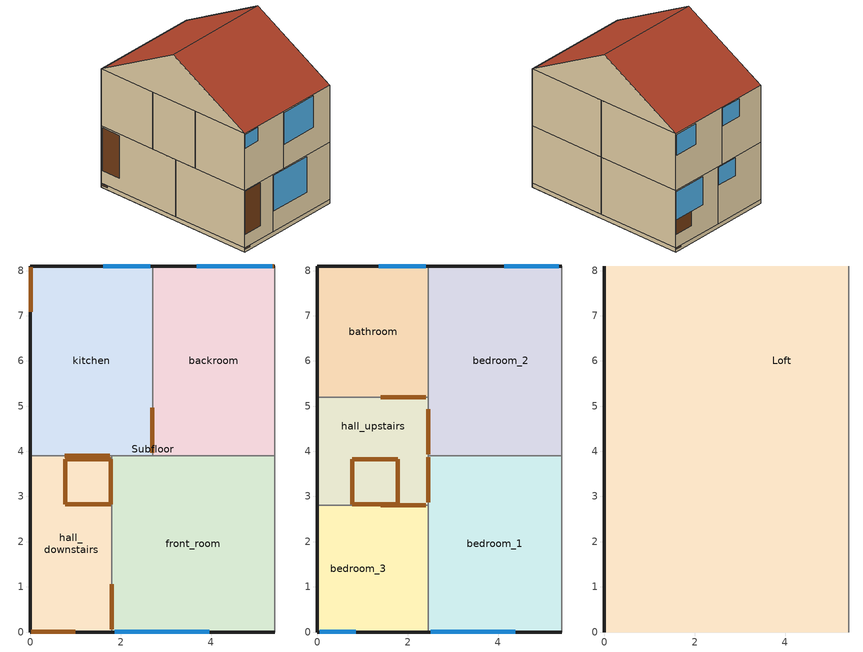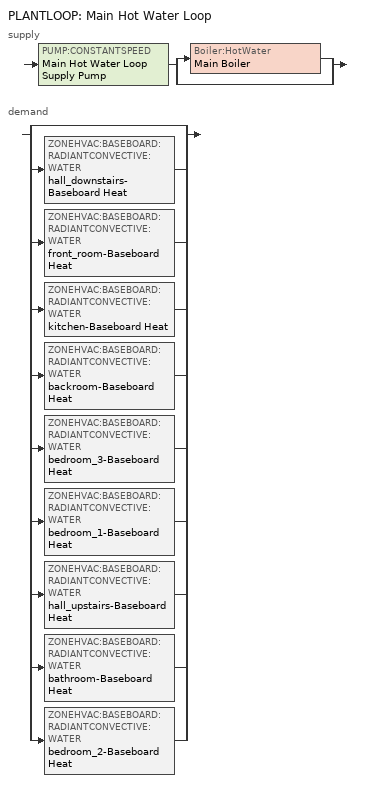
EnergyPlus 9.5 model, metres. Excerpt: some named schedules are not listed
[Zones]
hall_downstairs
 floor to Subfloor (GroundFloor-Construction): 1.8,3.9 1.8,0 0,0 0,3.9 z0.6
 wall outside (Wall-Construction): 0,3.9 0,0 1.8,0 z0.6:3.4
 wall to front_room (InternalWall-Construction): 1.8,0 1.8,3.9 z0.6:3.4
 wall to kitchen (InternalWall-Construction): 1.8,3.9 0,3.9 z0.6:3.4
 door inside (PartitionDoor-Construction): 1.8,0.07 1.8,1.06 z1.12:3.33; 1.76,3.9 0.76,3.9 z1.14:3.36
 door inside (HoleConstruction-Construction): 1.77,2.83 1.77,3.83 0.77,3.83 0.77,2.83 z3.4
 door (ExternalDoor-Construction): 0.04,0 0.99,0 z1.25:3.36
front_room
 floor to Subfloor (GroundFloor-Construction): 5.4,3.9 5.4,0 1.8,0 1.8,3.9 z0.6
 wall outside (Wall-Construction): 1.8,0 5.4,0 z0.6:3.4
 wall adiabatic (Adiabatic Wall-Construction): 5.4,0 5.4,3.9 z0.6:3.4
 wall to kitchen (InternalWall-Construction): 2.7,3.9 1.8,3.9 z0.6:3.4
 wall to backroom (InternalWall-Construction): 5.4,3.9 2.7,3.9 z0.6:3.4
 window (Single Glazing): 1.86,0 3.96,0 z1.59:3.34
kitchen
 floor to Subfloor (GroundFloor-Construction): 2.7,8.1 2.7,3.9 0,3.9 0,8.1 z0.6
 wall outside (Wall-Construction): 2.7,8.1 0,8.1 0,3.9 z0.6:3.4
 wall to backroom (InternalWall-Construction): 2.7,3.9 2.7,8.1 z0.6:3.4
 window (Single Glazing): 2.65,8.1 1.61,8.1 z2.48:3.35
 door inside (PartitionDoor-Construction): 2.7,3.97 2.7,4.96 z1.12:3.33
 door (ExternalDoor-Construction): 0,8.03 0,7.08 z1.22:3.33
backroom
 floor to Subfloor (GroundFloor-Construction): 5.4,8.1 5.4,3.9 2.7,3.9 2.7,8.1 z0.6
 wall outside (Wall-Construction): 5.4,8.1 2.7,8.1 z0.6:3.4
 wall adiabatic (Adiabatic Wall-Construction): 5.4,3.9 5.4,8.1 z0.6:3.4
 window (Single Glazing): 5.34,8.1 3.68,8.1 z1.96:3.35
 door (ExternalDoor-Construction): 5.34,8.1 4.4,8.1 z1.24:3.35
Subfloor
 floor ground (SubFloor-Construction): 5.4,8.1 5.4,0 0,0 0,8.1 z0.4
 wall outside (Wall-Construction): 5.4,8.1 0,8.1 0,0 5.4,0 z0.4:0.6
 wall adiabatic (Adiabatic Wall-Construction): 5.4,0 5.4,8.1 z0.4:0.6
 door (AFN_AirBrickConstruction): 5.38,8.1 5.06,8.1 / 0.02,0 0.34,0 z0.52:0.58; 0,8.07 0,7.76 z0.51:0.57
bedroom_3
 floor to hall_downstairs (Floor-Construction): 1.8,2.8 1.8,0 0,0 0,2.8 z3.4
 floor to front_room (Floor-Construction): 2.45,2.8 2.45,0 1.8,0 1.8,2.8 z3.4
 wall outside (Wall-Construction): 0,2.8 0,0 2.45,0 z3.4:6.2
 wall to bedroom_1 (InternalWall-Construction): 2.45,0 2.45,2.8 z3.4:6.2
 wall to hall_upstairs (InternalWall-Construction): 2.45,2.8 0,2.8 z3.4:6.2
 window (Single Glazing): 0.05,0 0.85,0 z5.48:6.15
 door inside (PartitionDoor-Construction): 2.4,2.8 1.4,2.8 z3.94:6.15
bedroom_1
 floor to front_room (Floor-Construction): 5.4,3.9 5.4,0 2.45,0 2.45,3.9 z3.4
 wall outside (Wall-Construction): 2.45,0 5.4,0 z3.4:6.2
 wall adiabatic (Adiabatic Wall-Construction): 5.4,0 5.4,3.9 z3.4:6.2
 wall to hall_upstairs (InternalWall-Construction): 2.45,3.9 2.45,2.8 z3.4:6.2
 wall to bedroom_2 (InternalWall-Construction): 5.4,3.9 2.45,3.9 z3.4:6.2
 window (Single Glazing): 2.51,0 4.38,0 z4.58:6.14
 door inside (PartitionDoor-Construction): 2.45,3.86 2.45,2.87 z3.95:6.16
hall_upstairs
 floor to hall_downstairs (Floor-Construction): 1.8,3.9 1.8,2.8 0,2.8 0,3.9 z3.4
 floor to kitchen (Floor-Construction): 2.45,5.2 2.45,3.9 1.8,3.9 0,3.9 0,5.2 z3.4
 floor to front_room (Floor-Construction): 2.45,3.9 2.45,2.8 1.8,2.8 1.8,3.9 z3.4
 wall outside (Wall-Construction): 0,5.2 0,2.8 z3.4:6.2
 wall to bedroom_2 (InternalWall-Construction): 2.45,3.9 2.45,5.2 z3.4:6.2
 wall to bathroom (InternalWall-Construction): 2.45,5.2 0,5.2 z3.4:6.2
 door inside (PartitionDoor-Construction): 2.4,5.2 1.4,5.2 z3.94:6.15; 2.45,3.94 2.45,4.93 z3.95:6.16
bathroom
 floor to kitchen (Floor-Construction): 2.45,8.1 2.45,5.2 0,5.2 0,8.1 z3.4
 wall outside (Wall-Construction): 2.45,8.1 0,8.1 0,5.2 z3.4:6.2
 wall to bedroom_2 (InternalWall-Construction): 2.45,5.2 2.45,8.1 z3.4:6.2
 window (Single Glazing): 2.4,8.1 1.36,8.1 z5.28:6.15
bedroom_2
 floor to kitchen (Floor-Construction): 2.7,8.1 2.7,3.9 2.45,3.9 2.45,8.1 z3.4
 floor to backroom (Floor-Construction): 5.4,8.1 5.4,3.9 2.7,3.9 2.7,8.1 z3.4
 wall outside (Wall-Construction): 5.4,8.1 2.45,8.1 z3.4:6.2
 wall adiabatic (Adiabatic Wall-Construction): 5.4,3.9 5.4,8.1 z3.4:6.2
 window (Single Glazing): 5.34,8.1 4.13,8.1 z5.13:6.14
Loft
 floor to bedroom_3 (Last floor-Construction): 2.45,2.8 2.45,0 0,0 0,2.8 z6.2
 floor to bedroom_1 (Last floor-Construction): 5.4,3.9 5.4,0 2.45,0 2.45,3.9 z6.2
 floor to hall_upstairs (Last floor-Construction): 2.45,5.2 2.45,2.8 0,2.8 0,5.2 z6.2
 floor to bathroom (Last floor-Construction): 2.45,8.1 2.45,5.2 0,5.2 0,8.1 z6.2
 floor to bedroom_2 (Last floor-Construction): 5.4,8.1 5.4,3.9 2.45,3.9 2.45,8.1 z6.2
 wall outside (Wall-Construction): 0,8.1,6.2 0,0,6.2 0,4.05,8.5
 wall adiabatic (Adiabatic Wall-Construction): 5.4,0,6.2 5.4,8.1,6.2 5.4,4.05,8.5
 roof outside (Roof-Construction): 0,4.05,8.5 0,0,6.2 5.4,0,6.2 5.4,4.05,8.5; 5.4,4.05,8.5 5.4,8.1,6.2 0,8.1,6.2 0,4.05,8.5
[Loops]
PLANTLOOP 'Main Hot Water Loop'
 supply: PUMP:CONSTANTSPEED 'Main Hot Water Loop Supply Pump' > split
  | Boiler:HotWater 'Main Boiler'
  | bypass
 demand: split
  | bypass
  | ZONEHVAC:BASEBOARD:RADIANTCONVECTIVE:WATER 'hall_downstairs-Baseboard Heat'
  | ZONEHVAC:BASEBOARD:RADIANTCONVECTIVE:WATER 'front_room-Baseboard Heat'
  | ZONEHVAC:BASEBOARD:RADIANTCONVECTIVE:WATER 'kitchen-Baseboard Heat'
  | ZONEHVAC:BASEBOARD:RADIANTCONVECTIVE:WATER 'backroom-Baseboard Heat'
  | ZONEHVAC:BASEBOARD:RADIANTCONVECTIVE:WATER 'bedroom_3-Baseboard Heat'
  | ZONEHVAC:BASEBOARD:RADIANTCONVECTIVE:WATER 'bedroom_1-Baseboard Heat'
  | ZONEHVAC:BASEBOARD:RADIANTCONVECTIVE:WATER 'hall_upstairs-Baseboard Heat'
  | ZONEHVAC:BASEBOARD:RADIANTCONVECTIVE:WATER 'bathroom-Baseboard Heat'
  | ZONEHVAC:BASEBOARD:RADIANTCONVECTIVE:WATER 'bedroom_2-Baseboard Heat'
[Building]
Mid terraced solid walls - thermostat experiment: North Axis=30; Terrain=Suburbs; Loads Convergence Tolerance Value=0.04; Temperature Convergence Tolerance Value=0.4; Solar Distribution=FullExterior; Maximum Number of Warmup Days=25; Minimum Number of Warmup Days=6
[Site:Location]
cambridge-cambridgeshire: Latitude=52.205; Longitude=0.122; Time Zone=0; Elevation=43.5
[SIZINGPERIOD:DESIGNDAY]
Cambridge.AP Ann Htg 99.6p Condns DB: Month=1; Day of Month=16; Day Type=WinterDesignDay; Maximum DryBulb Temperature=-8.8; Daily DryBulb Temperature Range=0; DryBulb Temperature Range Modifier Type=DefaultMultipliers; Humidity Condition Type=Wetbulb; Wetbulb or DewPoint at Maximum DryBulb=-10.8; Barometric Pressure=101153; Wind Speed=6.71; Wind Direction=0; Rain Indicator=No; Snow Indicator=No; Daylight Saving Time Indicator=No; Solar Model Indicator=ASHRAEClearSky; ASHRAE Clear Sky Optical Depth for Beam Irradiance taub=0; ASHRAE Clear Sky Optical Depth for Diffuse Irradiance taud=0; Sky Clearness=0; Begin Environment Reset Mode=FullResetAtBeginEnvironment
[SITE:GROUNDTEMPERATURE:BUILDINGSURFACE]
6.4, 5.9, 6.9, 8.9, 11, 13.5, 16.1, 16, 15.3, 13.5, 10.8, 7.6
[MATERIAL]
Name | Roughness | Thickness | Conductivity | Density | Specific Heat | Thermal Absorptance | Solar Absorptance | Visible Absorptance
beizaee_brick_outer_leaf-Wall-0.105; beizaee_brick_outer_leaf-Adiabatic Wall-0.105 | Rough | 0.105 | 0.84 | 800 | 1700 | 0.9 | 0.7 | 0.7
beizaee_brick_inner_leaf-Wall-0.105; beizaee_brick_inner_leaf-Adiabatic Wall-0.105; beizaee_brick_inner_leaf-InternalWall-0.105 | Rough | 0.105 | 0.62 | 800 | 1700 | 0.9 | 0.7 | 0.7
beizaee_plaster_dense-Wall-0.013; beizaee_plaster_dense-Adiabatic Wall-0.013; beizaee_plaster_dense-InternalWall-0.013 | Smooth | 0.013 | 0.5 | 1000 | 1300 | 0.9 | 0.7 | 0.7
Adiabatic_insulation-Adiabatic Wall-1.0 | Rough | 1 | 0.01 | 10 | 100 | 0.9 | 0.7 | 0.7
beizaee_clay_tile-Roof-0.025 | MediumSmooth | 0.025 | 1 | 800 | 2000 | 0.9 | 0.7 | 0.7
beizaee_roofing_felt-Roof-0.005 | Rough | 0.005 | 0.19 | 837 | 960 | 0.9 | 0.7 | 0.7
beizaee_timber_flooring-GroundFloor-0.02; beizaee_timber_flooring-Floor-0.02; beizaee_timber_flooring-Last floor-0.02 | MediumSmooth | 0.02 | 0.14 | 1200 | 650 | 0.9 | 0.7 | 0.7
beizaee_carpet-GroundFloor-0.005; beizaee_carpet-Floor-0.005; beizaee_carpet-Last floor-0.005 | Rough | 0.005 | 0.06 | 1300 | 200 | 0.95 | 0.7 | 0.7
beizaee_plasterboard-Floor-0.013; beizaee_plasterboard-Last floor-0.013 | Smooth | 0.013 | 0.25 | 896 | 2800 | 0.9 | 0.7 | 0.7
Painted_plaster_CODE-ExternalDoor-0.04 | MediumSmooth | 0.04 | 0.58 | 800 | 1090 | 0.96 | 0.92 | 0.92
Painted_plaster_CODE-ExternalDoor-0.02 | MediumSmooth | 0.02 | 0.58 | 800 | 1090 | 0.96 | 0.92 | 0.92
Door_WoodSolid_35mm-PartitionDoor-0.035 | Rough | 0.035 | 0.19 | 700 | 2390 | 0.9 | 0.5 | 0.5
Wood_plastic_CODE-Furniture-0.0254 | Smooth | 0.0254 | 0.5 | 800 | 1400 | 0.95 | 0.78 | 0.78
Alluvial_clay_CODE-SubFloor-0.1 | Rough | 0.1 | 1.21 | 1960 | 840 | 0.9 | 0.7 | 0.7
[MATERIAL:NOMASS] Thermal Absorptance=0.9; Solar Absorptance=0.7; Visible Absorptance=0.7
Name | Roughness | Thermal Resistance
AIR-GAP-Wall-0.07; AIR-GAP-Adiabatic Wall-0.07; AIR-GAP-Roof-0.02; AIR-GAP-Floor-0.1; AIR-GAP-Last floor-0.1 | Smooth | 0.15
AFN_AirBrickPanel | Rough | 0.1
[MATERIAL:INFRAREDTRANSPARENT]
IRTMaterial
[WINDOWMATERIAL:GLAZING]
beizaee_glazing: Optical Data Type=SpectralAverage; Thickness=0.003; Solar Transmittance at Normal Incidence=0.837; Front Side Solar Reflectance at Normal Incidence=0.075; Back Side Solar Reflectance at Normal Incidence=0.075; Visible Transmittance at Normal Incidence=0.898; Front Side Visible Reflectance at Normal Incidence=0.081; Back Side Visible Reflectance at Normal Incidence=0.081; Infrared Transmittance at Normal Incidence=0; Front Side Infrared Hemispherical Emissivity=0.84; Back Side Infrared Hemispherical Emissivity=0.84; Conductivity=0.9; Dirt Correction Factor for Solar and Visible Transmittance=1; Solar Diffusing=No; Youngs modulus=72000000000; Poissons ratio=0.22
[WINDOWMATERIAL:SHADE]
always_closed_blind_mat: Solar Transmittance=0.2; Solar Reflectance=0.2; Visible Transmittance=0.05; Visible Reflectance=0.3; Infrared Hemispherical Emissivity=0.9; Infrared Transmittance=0; Thickness=0.9; Conductivity=0.1; Shade to Glass Distance=0.1; Top Opening Multiplier=0.001; Bottom Opening Multiplier=0.002; LeftSide Opening Multiplier=0.5; RightSide Opening Multiplier=0.5; Airflow Permeability=0
[CONSTRUCTION]
Wall-Construction: beizaee_brick_outer_leaf-Wall-0.105, AIR-GAP-Wall-0.07, beizaee_brick_inner_leaf-Wall-0.105, beizaee_plaster_dense-Wall-0.013
Adiabatic Wall-Construction: beizaee_brick_outer_leaf-Adiabatic Wall-0.105, AIR-GAP-Adiabatic Wall-0.07, beizaee_brick_inner_leaf-Adiabatic Wall-0.105, beizaee_plaster_dense-Adiabatic Wall-0.013, Adiabatic_insulation-Adiabatic Wall-1.0
Roof-Construction: beizaee_clay_tile-Roof-0.025, AIR-GAP-Roof-0.02, beizaee_roofing_felt-Roof-0.005
GroundFloor-Construction: beizaee_timber_flooring-GroundFloor-0.02, beizaee_carpet-GroundFloor-0.005
Floor-Construction: beizaee_plasterboard-Floor-0.013, AIR-GAP-Floor-0.1, beizaee_timber_flooring-Floor-0.02, beizaee_carpet-Floor-0.005
InternalWall-Construction: beizaee_plaster_dense-InternalWall-0.013, beizaee_brick_inner_leaf-InternalWall-0.105, beizaee_plaster_dense-InternalWall-0.013
HoleConstruction-Construction: IRTMaterial
ExternalDoor-Construction: Painted_plaster_CODE-ExternalDoor-0.02, Painted_plaster_CODE-ExternalDoor-0.04, Painted_plaster_CODE-ExternalDoor-0.02
PartitionDoor-Construction: Door_WoodSolid_35mm-PartitionDoor-0.035
Furniture-Construction: Wood_plastic_CODE-Furniture-0.0254
Last floor-Construction: beizaee_plasterboard-Last floor-0.013, AIR-GAP-Last floor-0.1, beizaee_timber_flooring-Last floor-0.02, beizaee_carpet-Last floor-0.005
Last ceiling-Construction: beizaee_carpet-last floor-0.005, beizaee_timber_flooring-last floor-0.02, AIR-GAP-last floor-0.1, beizaee_plasterboard-last floor-0.013
SubFloor-Construction: Alluvial_clay_CODE-SubFloor-0.1
Single Glazing: beizaee_glazing
AFN_AirBrickConstruction: AFN_AirBrickPanel
[ZONE] Type=1; Multiplier=1; Ceiling Height=autocalculate; Volume=autocalculate; Floor Area=autocalculate; Part of Total Floor Area=Yes
hall_downstairs; front_room; kitchen; backroom; bedroom_3; bedroom_1; hall_upstairs; bathroom; bedroom_2; Subfloor; Loft
[WINDOWSHADINGCONTROL]
bedroom_3_blinds: Zone=bedroom_3; Shading Type=InteriorShade; Shading Control Type=AlwaysOn; Schedule=AlwaysOnSchedule; Shading Control Is Scheduled=Yes; Glare Control Is Active=No; Shading Device Material=always_closed_blind_mat; Type of Slat Angle Control for Blinds=FixedSlatAngle; Multiple Surface Control Type=Group; Fenestration Surface 1=Block bedroom_3 Storey 0 Wall 0004_window
[INTERNALMASS]
Name | Construction | Zone or ZoneList | Surface Area
IntMass-Loft-loft-ceiling | Last ceiling-Construction | Loft | 47.385
IntMass-Loft-loft-floor | Last floor-Construction | Loft | 47.385
IntMass-Partitions-hall_downstairs | InternalWall-Construction | hall_downstairs | 7.02
IntMass-Furniture-hall_downstairs | Furniture-Construction | hall_downstairs | 7.40298
IntMass-Partitions-front_room | InternalWall-Construction | front_room | 14.04
IntMass-Furniture-front_room | Furniture-Construction | front_room | 14.806
IntMass-Partitions-kitchen | InternalWall-Construction | kitchen | 11.34
IntMass-Furniture-kitchen | Furniture-Construction | kitchen | 11.9587
IntMass-Partitions-backroom | InternalWall-Construction | backroom | 11.34
IntMass-Furniture-backroom | Furniture-Construction | backroom | 11.9587
IntMass-Partitions-bedroom_3 | InternalWall-Construction | bedroom_3 | 6.86
IntMass-Furniture-bedroom_3 | Furniture-Construction | bedroom_3 | 7.23425
IntMass-Partitions-bedroom_1 | InternalWall-Construction | bedroom_1 | 11.505
IntMass-Furniture-bedroom_1 | Furniture-Construction | bedroom_1 | 12.1327
IntMass-Partitions-hall_upstairs | InternalWall-Construction | hall_upstairs | 5.88
IntMass-Furniture-hall_upstairs | Furniture-Construction | hall_upstairs | 6.20079
IntMass-Partitions-bathroom | InternalWall-Construction | bathroom | 7.105
IntMass-Furniture-bathroom | Furniture-Construction | bathroom | 7.49262
IntMass-Partitions-bedroom_2 | InternalWall-Construction | bedroom_2 | 12.39
IntMass-Furniture-bedroom_2 | Furniture-Construction | bedroom_2 | 13.0659
[People] Number of People Calculation Method=people; Fraction Radiant=0.3; Sensible Heat Fraction=autocalculate; Carbon Dioxide Generation Rate=3.82e-08; Enable ASHRAE 55 Comfort Warnings=no; Mean Radiant Temperature Calculation Type=zoneaveraged; Clothing Insulation Calculation Method=clothinginsulationschedule
Name | Zone or ZoneList | Number of People Schedule | Number of People | People per Zone Floor Area | Zone Floor Area per Person | Activity Level Schedule
backroom-people | backroom | occupancy-schedule-backroom | 4 | 4 | 4 | activity-schedule-backroom
bathroom-people | bathroom | occupancy-schedule-bathroom | 1 | 1 | 1 | activity-schedule-bathroom
bedroom_1-people | bedroom_1 | occupancy-schedule-bedroom_1 | 2 | 2 | 2 | activity-schedule-bedroom_1
bedroom_2-people | bedroom_2 | occupancy-schedule-bedroom_2 | 2 | 2 | 2 | activity-schedule-bedroom_2
bedroom_3-people | bedroom_3 | occupancy-schedule-bedroom_3 | 4 | 4 | 4 | activity-schedule-bedroom_3
front_room-people | front_room | occupancy-schedule-front_room | 4 | 4 | 4 | activity-schedule-front_room
hall_downstairs-people | hall_downstairs | occupancy-schedule-hall_downstairs | 4 | 4 | 4 | activity-schedule-hall_downstairs
hall_upstairs-people | hall_upstairs | occupancy-schedule-hall_upstairs | 4 | 4 | 4 | activity-schedule-hall_upstairs
kitchen-people | kitchen | occupancy-schedule-kitchen | 4 | 4 | 4 | activity-schedule-kitchen
[Lights] Design Level Calculation Method=lightinglevel; Return Air Fraction=0; Fraction Radiant=0.7; Fraction Visible=0.3; Fraction Replaceable=1; EndUse Subcategory=Lighting; Return Air Fraction Calculated from Plenum Temperature=no; Return Air Fraction Function of Plenum Temperature Coefficient 1=0; Return Air Fraction Function of Plenum Temperature Coefficient 2=0
Name | Zone or ZoneList | Schedule | Lighting Level
backroom-lighting-evening | backroom | backroom-eveninggains-schedule | 30
bedroom1-lighting-afternoon | bedroom_1 | bedroom1-afternoongains-schedule | 30
bedroom1-lighting-evening | bedroom_1 | bedroom1-eveninggains-schedule | 30
bedroom1-lighting-lateevening | bedroom_1 | bedroom1-lateeveninggains-schedule | 30
frontroom-lighting-earlyevening | front_room | frontroom-earlyeveninggains-schedule | 30
frontroom-lighting-lateevening | front_room | frontroom-lateeveninggains-schedule | 30
kitchen-lighting | kitchen | kitchen-lighting-schedule | 54
[ElectricEquipment] Design Level Calculation Method=equipmentlevel; Fraction Latent=0
Name | Zone or ZoneList | Schedule | Design Level | Fraction Radiant | Fraction Lost | EndUse Subcategory
backroom-hotfood-evening | backroom | backroom-eveninggains-schedule | 72 | 0.3 | 0.1 | Cooking
backroom-hotfood-morning | backroom | backroom-morninggains-schedule | 72 | 0.3 | 0.1 | Cooking
bedroom1-computer-lateevening | bedroom_1 | bedroom1-lateeveninggains-schedule | 300 | 0.4 | 0.2 | Computer
frontroom-tv-earlyevening | front_room | frontroom-earlyeveninggains-schedule | 150 | 0.2 | 0.1 | TV
frontroom-tv-lateevening | front_room | frontroom-lateeveninggains-schedule | 150 | 0.2 | 0.1 | TV
kitchen-eveningcooking | kitchen | kitchen-eveningcooking-schedule | 1600 | 0.3 | 0.1 | Cooking
kitchen-fridge | kitchen | kitchen-fridge-schedule | 60 | 0.2 | 0.2 | Fridge
kitchen-morningcooking | kitchen | kitchen-morningcooking-schedule | 160 | 0.3 | 0.1 | Cooking
[DESIGNSPECIFICATION:OUTDOORAIR]
DesignSpec OutdoorAir: Outdoor Air Method=Flow/Person; Outdoor Air Flow per Person=0.00944; Outdoor Air Flow per Zone Floor Area=0; Outdoor Air Flow per Zone=0; Outdoor Air Flow Air Changes per Hour=0
[SIZING:ZONE] Zone Cooling Design Supply Air Temperature Input Method=SupplyAirTemperature; Zone Cooling Design Supply Air Temperature=12.5; Zone Heating Design Supply Air Temperature Input Method=SupplyAirTemperature; Zone Heating Design Supply Air Temperature=50; Zone Cooling Design Supply Air Humidity Ratio=0.008; Zone Heating Design Supply Air Humidity Ratio=0.008; Design Specification Outdoor Air Object=DesignSpec OutdoorAir; Zone Heating Sizing Factor=1.25; Zone Cooling Sizing Factor=1.2; Cooling Design Air Flow Method=DesignDay; Cooling Design Air Flow Rate=0; Cooling Minimum Air Flow Fraction=0; Heating Design Air Flow Method=DesignDay; Heating Design Air Flow Rate=0; Heating Maximum Air Flow Fraction=0; Account for Dedicated Outdoor Air System=No; Dedicated Outdoor Air System Control Strategy=NeutralSupplyAir; Dedicated Outdoor Air Low Setpoint Temperature for Design=autosize; Dedicated Outdoor Air High Setpoint Temperature for Design=autosize
hall_downstairs; front_room; kitchen; backroom; bedroom_3; bedroom_1; hall_upstairs; bathroom; bedroom_2
[SIZING:PLANT]
Main Hot Water Loop: Loop Type=Heating; Design Loop Exit Temperature=70; Loop Design Temperature Difference=11; Sizing Option=NonCoincident; Zone Timesteps in Averaging Window=1
[ZONECONTROL:THERMOSTAT] Control Type Schedule=Always 4; Temperature Difference Between Cutout And Setpoint=1
Name | Zone or ZoneList | Control 1
hall_downstairs-Thermostat | hall_downstairs | hall_downstairs-Thermostat Dual SP Control
front_room-Thermostat | front_room | front_room-Thermostat Dual SP Control
kitchen-Thermostat | kitchen | kitchen-Thermostat Dual SP Control
backroom-Thermostat | backroom | backroom-Thermostat Dual SP Control
bedroom_3-Thermostat | bedroom_3 | bedroom_3-Thermostat Dual SP Control
bedroom_1-Thermostat | bedroom_1 | bedroom_1-Thermostat Dual SP Control
hall_upstairs-Thermostat | hall_upstairs | hall_upstairs-Thermostat Dual SP Control
bathroom-Thermostat | bathroom | bathroom-Thermostat Dual SP Control
bedroom_2-Thermostat | bedroom_2 | bedroom_2-Thermostat Dual SP Control
[THERMOSTATSETPOINT:DUALSETPOINT]
kitchen-Thermostat Dual SP Control: Heating Setpoint Temperature Schedule=kitchen-thermostat dual sp control-heating-ext; Cooling Setpoint Temperature Schedule=kitchen-Cooling-Setpoints
[ThermostatSetpoint:DualSetpoint]
Name | Heating Setpoint Temperature Schedule | Cooling Setpoint Temperature Schedule
backroom-thermostat dual sp control | backroom-thermostat dual sp control-heating-ext | backroom-cooling-setpoints
bathroom-thermostat dual sp control | bathroom-thermostat dual sp control-heating-ext | bathroom-cooling-setpoints
bedroom_1-thermostat dual sp control | bedroom_1-thermostat dual sp control-heating-ext | bedroom_1-cooling-setpoints
bedroom_2-thermostat dual sp control | bedroom_2-thermostat dual sp control-heating-ext | bedroom_2-cooling-setpoints
bedroom_3-thermostat dual sp control | bedroom_3-thermostat dual sp control-heating-ext | bedroom_3-cooling-setpoints
front_room-thermostat dual sp control | front_room-thermostat dual sp control-heating-ext | front_room-cooling-setpoints
hall_downstairs-thermostat dual sp control | hall_downstairs-thermostat dual sp control-heating-ext | hall_downstairs-cooling-setpoints
hall_upstairs-thermostat dual sp control | hall_upstairs-thermostat dual sp control-heating-ext | hall_upstairs-cooling-setpoints
[ZONEHVAC:BASEBOARD:RADIANTCONVECTIVE:WATER:DESIGN]
Baseboard Heat Design: Heating Design Capacity Method=FractionOfAutosizedHeatingCapacity; Fraction of Autosized Heating Design Capacity=1.2; Convergence Tolerance=0.0001; Fraction Radiant=0.3; Fraction of Radiant Energy Incident on People=0
[ZONEHVAC:BASEBOARD:RADIANTCONVECTIVE:WATER] Design Object=Baseboard Heat Design; Fraction of Radiant Energy to Surface 1=0.2
Name | Availability Schedule | Rated Average Water Temperature | Rated Water Mass Flow Rate | Heating Design Capacity | Maximum Water Flow Rate | Surface 1 | Surface 2 | Fraction of Radiant Energy to Surface 2 | Surface 3 | Fraction of Radiant Energy to Surface 3 | Surface 4 | Fraction of Radiant Energy to Surface 4 | Surface 5 | Fraction of Radiant Energy to Surface 5 | Surface 6 | Fraction of Radiant Energy to Surface 6 | Surface 7 | Fraction of Radiant Energy to Surface 7 | Surface 8 | Fraction of Radiant Energy to Surface 8 | Surface 9 | Fraction of Radiant Energy to Surface 9
front_room-Baseboard Heat | Baseboard Availability | 70 | 0.032768 | 1372 | 3.2768e-05 | IntMass-Furniture-front_room | Block front_room Storey 0 Wall 0001 | 0.114286 | Block front_room Storey 0 Wall 0004 | 0.114286 | Block front_room Storey 0 Wall 0003_1 | 0.114286 | Block front_room Storey 0 Wall 0002_1 | 0.114286 | Block front_room Storey 0 Wall 0002_2 | 0.114286 | Block front_room Storey 0 Floor 0001_1 | 0.114286 | Block front_room Storey 0 Roof 0001_3 | 0.114286
backroom-Baseboard Heat | Baseboard Availability | 70 | 0.021065 | 882 | 2.1065e-05 | IntMass-Furniture-backroom | Block backroom Storey 0 Wall 0001 | 0.133333 | Block backroom Storey 0 Wall 0002 | 0.133333 | Block backroom Storey 0 Wall 0004_1 | 0.133333 | Block backroom Storey 0 Wall 0003_1 | 0.133333 | Block backroom Storey 0 Floor 0001_1 | 0.133333 | Block backroom Storey 0 Roof 0001_1 | 0.133333
hall_downstairs-Baseboard Heat | Baseboard Availability | 70 | 0.037449 | 1568 | 3.7449e-05 | IntMass-Furniture-hall_downstairs | Block hall_downstairs Storey 0 Wall 0003 | 0.133333 | Block hall_downstairs Storey 0 Wall 0004 | 0.133333 | Block hall_downstairs Storey 0 Wall 0001_1 | 0.133333 | Block hall_downstairs Storey 0 Wall 0002_1 | 0.133333 | Block hall_downstairs Storey 0 Floor 0001_1 | 0.133333 | Block hall_downstairs Storey 0 Roof 0001_2 | 0.133333
kitchen-Baseboard Heat | Baseboard Availability | 70 | 0.01433 | 600 | 1.433e-05 | IntMass-Furniture-kitchen | Block kitchen Storey 0 Wall 0002 | 0.1 | Block kitchen Storey 0 Wall 0003 | 0.1 | Block kitchen Storey 0 Wall 0004_1 | 0.1 | Block kitchen Storey 0 Wall 0004_2 | 0.1 | Block kitchen Storey 0 Wall 0001_1 | 0.1 | Block kitchen Storey 0 Floor 0001_1 | 0.1 | Block kitchen Storey 0 Roof 0001_1 | 0.1 | Block kitchen Storey 0 Roof 0001_2 | 0.1
bedroom_3-Baseboard Heat | offbaseboard availability | 88 |  | 980 | autosize | IntMass-Furniture-bedroom_3 | Block bedroom_3 Storey 0 Wall 0003 | 0.133333 | Block bedroom_3 Storey 0 Wall 0004 | 0.133333 | Block bedroom_3 Storey 0 Floor 0001_1 | 0.133333 | Block bedroom_3 Storey 0 Wall 0001_1 | 0.133333 | Block bedroom_3 Storey 0 Wall 0002_1 | 0.133333 | storey 2 bedroom_3 ceiling_1 | 0.133333
bedroom_1-Baseboard Heat | Baseboard Availability | 70 | 0.037449 | 1568 | 3.7449e-05 | IntMass-Furniture-bedroom_1 | Block bedroom_1 Storey 0 Wall 0001 | 0.114286 | Block bedroom_1 Storey 0 Wall 0004 | 0.114286 | Block bedroom_1 Storey 0 Floor 0001_1 | 0.114286 | Block bedroom_1 Storey 0 Wall 0003_1 | 0.114286 | Block bedroom_1 Storey 0 Wall 0003_2 | 0.114286 | Block bedroom_1 Storey 0 Wall 0002_1 | 0.114286 | storey 2 bedroom_1 ceiling_1 | 0.114286
hall_upstairs-Baseboard Heat | offbaseboard availability | 88 |  | 588 | autosize | IntMass-Furniture-hall_upstairs | Block hall_upstairs Storey 0 Wall 0003 | 0.114286 | Block hall_upstairs Storey 0 Floor 0001_2 | 0.114286 | Block hall_upstairs Storey 0 Wall 0004_1 | 0.114286 | Block hall_upstairs Storey 0 Wall 0001_1 | 0.114286 | Block hall_upstairs Storey 0 Wall 0001_2 | 0.114286 | Block hall_upstairs Storey 0 Wall 0002_1 | 0.114286 | storey 2 hall_upstairs ceiling_1 | 0.114286
bathroom-Baseboard Heat | Baseboard Availability | 70 | 0.014043 | 588 | 1.4043e-05 | IntMass-Furniture-bathroom | Block bathroom Storey 0 Wall 0002 | 0.133333 | Block bathroom Storey 0 Wall 0003 | 0.133333 | Block bathroom Storey 0 Floor 0001_1 | 0.133333 | Block bathroom Storey 0 Wall 0004_1 | 0.133333 | Block bathroom Storey 0 Wall 0001_1 | 0.133333 | storey 2 bathroom ceiling_1 | 0.133333
bedroom_2-Baseboard Heat | Baseboard Availability | 70 | 0.04213 | 1764 | 4.213e-05 | IntMass-Furniture-bedroom_2 | Block bedroom_2 Storey 0 Wall 0001 | 0.114286 | Block bedroom_2 Storey 0 Wall 0002 | 0.114286 | Block bedroom_2 Storey 0 Floor 0001_2 | 0.114286 | Block bedroom_2 Storey 0 Wall 0004_1 | 0.114286 | Block bedroom_2 Storey 0 Wall 0003_1 | 0.114286 | Block bedroom_2 Storey 0 Wall 0003_2 | 0.114286 | storey 2 bedroom_2 ceiling_1 | 0.114286
[Zone equipment]
hall_downstairs: hall_downstairs-Baseboard Heat
front_room: front_room-Baseboard Heat
kitchen: kitchen-Baseboard Heat
backroom: backroom-Baseboard Heat
bedroom_3: bedroom_3-Baseboard Heat
bedroom_1: bedroom_1-Baseboard Heat
hall_upstairs: hall_upstairs-Baseboard Heat
bathroom: bathroom-Baseboard Heat
bedroom_2: bedroom_2-Baseboard Heat
[PUMP:CONSTANTSPEED]
Main Hot Water Loop Supply Pump: Design Flow Rate=autosize; Design Pump Head=0; Design Power Consumption=autosize; Motor Efficiency=0.9; Fraction of Motor Inefficiencies to Fluid Stream=0; Pump Control Type=Intermittent; Design Power Sizing Method=PowerPerFlowPerPressure; Design Electric Power per Unit Flow Rate=348701.1; Design Shaft Power per Unit Flow Rate per Unit Head=1.28205; EndUse Subcategory=General
[Boiler:HotWater]
main boiler: Fuel Type=naturalgas; Nominal Capacity=30000; Nominal Thermal Efficiency=0.85; Efficiency Curve Temperature Evaluation Variable=EnteringBoiler; Normalized Boiler Efficiency Curve=boiler efficiency curve; Design Water Flow Rate=autosize; Minimum Part Load Ratio=0.34; Maximum Part Load Ratio=1; Optimum Part Load Ratio=1; Water Outlet Upper Temperature Limit=88; Boiler Flow Mode=LeavingSetpointModulated; Parasitic Electric Load=0; Sizing Factor=1; EndUse Subcategory=General
[PLANTLOOP]
Main Hot Water Loop: Fluid Type=Water; Plant Equipment Operation Scheme=Main Hot Water Loop Operation; Maximum Loop Temperature=100; Minimum Loop Temperature=10; Maximum Loop Flow Rate=0.03; Minimum Loop Flow Rate=0; Plant Loop Volume=0.12; Load Distribution Scheme=SequentialLoad; Plant Loop Demand Calculation Scheme=SingleSetpoint; Common Pipe Simulation=None; Pressure Simulation Type=None; Loop Circulation Time=2
[PLANTEQUIPMENTLIST]
Main Hot Water Loop All Equipment: Main Boiler
[PLANTEQUIPMENTOPERATION:HEATINGLOAD]
Main Hot Water Loop Operation All Hours: Load Range 1 Lower Limit=0; Load Range 1 Upper Limit=1000000000000000; Range 1 Equipment List=Main Hot Water Loop All Equipment
[PLANTEQUIPMENTOPERATIONSCHEMES]
Main Hot Water Loop Operation: Control Scheme 1=Main Hot Water Loop Operation All Hours; Control Scheme 1 Schedule=Always 1
[EnergyManagementSystem:Sensor] OutputVariable or OutputMeter Index Key=main boiler
Name | OutputVariable or OutputMeter
BoilerPLR | Boiler Part Load Ratio
BoilerOutletTemp | Boiler Outlet Temperature
[EnergyManagementSystem:Actuator]
BoilerEffCurveOverride: Actuated Component Unique=boiler efficiency curve; Actuated Component Type=Curve; Actuated Component Control Type=Curve Result
[EnergyManagementSystem:ProgramCallingManager]
Initialise EMS Variables: AfterNewEnvironmentWarmUpIsComplete; InitialiseBoilerVariables
Boiler Efficiency Adjustment: AfterPredictorAfterHVACManagers; AdjustBoilerEfficiency
Count Boiler Cycles: EndOfSystemTimestepBeforeHVACReporting; CountBoilerCycles
[EnergyManagementSystem:Program]
InitialiseBoilerVariables: SET BoilerOnPrev = 0; SET BoilerCycleCount = 0
AdjustBoilerEfficiency: SET PLR = BoilerPLR; SET Tflow = BoilerOutletTemp; SET PLRmin = 0.34; SET k = 0.15; SET EffBase = 1.24978489 + 0.181034673*PLR - 0.171652899*PLR*PLR - 0.00737313433*Tflow + 0.00003125*Tflow*Tflow + 0.000373134328*PLR*Tflow; IF PLR < PLRmin; SET Penalty = (1 - PLR/PLRmin)*(1 - PLR/PLRmin); SET EffAdj = EffBase*(1 - k*Penalty); ELSE; SET EffAdj = EffBase; ENDIF; SET BoilerEffCurveOverride = EffAdj
CountBoilerCycles: IF (BoilerPLR > 0.01); IF (BoilerOnPrev == 0); SET BoilerCycleCount = BoilerCycleCount + 1; ENDIF; SET BoilerOnPrev = 1; ELSE; SET BoilerOnPrev = 0; ENDIF
[EnergyManagementSystem:GlobalVariable]
BoilerOnPrev; BoilerCycleCount
[EnergyManagementSystem:OutputVariable]
Boiler Cycles: EMS Variable=BoilerCycleCount; Type of Data in Variable=Summed; Update Frequency=SystemTimestep
[SETPOINTMANAGER:SCHEDULED]
Main Hot Water Loop Temp Manager: Control Variable=Temperature; Schedule=Main Hot Water Loop Temperature Schedule; Setpoint Node or NodeList=Main Hot Water Loop Supply Setpoint Nodes
[SCHEDULE:COMPACT]
Always 4: Through: 12/31, For: AllDays, Until: 24:00, 4
Always 1: Through: 12/31, For: AllDays, Until: 24:00, 1
hall_downstairs-Cooling-Setpoints; front_room-Cooling-Setpoints; kitchen-Cooling-Setpoints; backroom-Cooling-Setpoints; bedroom_3-Cooling-Setpoints; bedroom_1-Cooling-Setpoints; hall_upstairs-Cooling-Setpoints; bathroom-Cooling-Setpoints; bedroom_2-Cooling-Setpoints: Through: 12/31, For: AllDays, Until: 24:00, 30
Main Hot Water Loop Temperature Schedule: Through: 12/31, For: AllDays, Until: 24:00, 88
kitchen-thermostat dual sp control-heating-ext; hall_downstairs-thermostat dual sp control-heating-ext: Through: 12/31, For: AllDays, Until: 24:00, 21
hall_upstairs-thermostat dual sp control-heating-ext: Through: 12/31, For: AllDays, Until: 24:00, 10
[Schedule:Compact]
backroom-eveninggains-schedule: through: 12/31, for: weekdays weekends, until: 17:00, 0, until: 18:00, 1, until: 24:00, 0, For: AllOtherDays, Until: 24:00, 0
backroom-morninggains-schedule: through: 12/31, for: weekdays, until: 08:00, 0, until: 08:30, 1, until: 24:00, 0, for: weekends, until: 09:30, 0, until: 10:00, 1, until: 24:00, 0, For: AllOtherDays, Until: 24:00, 0
bedroom1-afternoongains-schedule; kitchen-eveningcooking-schedule; kitchen-lighting-schedule: through: 12/31, for: weekdays weekends, until: 16:00, 0, until: 17:00, 1, until: 24:00, 0, For: AllOtherDays, Until: 24:00, 0
bedroom1-eveninggains-schedule: through: 12/31, for: weekdays weekends, until: 19:00, 0, until: 20:00, 1, until: 24:00, 0, For: AllOtherDays, Until: 24:00, 0
bedroom1-lateeveninggains-schedule: through: 12/31, for: weekdays weekends, until: 20:00, 0, until: 22:30, 1, until: 24:00, 0, For: AllOtherDays, Until: 24:00, 0
frontroom-earlyeveninggains-schedule: through: 12/31, for: weekdays weekends, until: 18:00, 0, until: 19:00, 1, until: 24:00, 0, For: AllOtherDays, Until: 24:00, 0
frontroom-lateeveninggains-schedule: through: 12/31, for: weekdays weekends, until: 19:00, 0, until: 22:30, 1, until: 24:00, 0, For: AllOtherDays, Until: 24:00, 0
kitchen-fridge-schedule: through: 12/31, for: alldays, until: 24:00, 1
kitchen-morningcooking-schedule: through: 12/31, for: weekdays, until: 07:30, 0, until: 08:00, 1, until: 24:00, 0, for: weekends, until: 09:00, 0, until: 09:30, 1, until: 24:00, 0, For: AllOtherDays, Until: 24:00, 0
baseboard availability: Through: 12/31, For: Weekdays, Until: 06:00, 0, Until: 09:00, 1, Until: 15:00, 0, Until: 22:30, 1, Until: 24:00, 0, For: Weekends Holidays, Until: 06:00, 0, Until: 23:00, 1, Until: 24:00, 0, For: WinterDesignDay, Until: 24:00, 1, For: AllOtherDays, Until: 24:00, 0
offbaseboard availability: Through: 12/31, For: Weekdays, Until: 06:00, 0, Until: 09:00, 0, Until: 15:00, 0, Until: 22:30, 0, Until: 24:00, 0, For: Weekends Holidays, Until: 06:00, 0, Until: 23:00, 0, Until: 24:00, 0, For: WinterDesignDay, Until: 24:00, 0, For: AllOtherDays, Until: 24:00, 0
activity-schedule-backroom; activity-schedule-bathroom; activity-schedule-front_room; activity-schedule-hall_downstairs; activity-schedule-hall_upstairs; activity-schedule-kitchen: through: 12/31, for: alldays, until: 24:00, 120
activity-schedule-bedroom_1; activity-schedule-bedroom_2; activity-schedule-bedroom_3: through: 12/31, for: alldays, until: 7:00, 80, until: 22:00, 120, until: 24:00, 80
occupancy-schedule-front_room: Through: 12/31, For: AllDays, Until: 18:00, 0, Until: 22:30, 1, Until: 24:00, 0, For: AllOtherDays, Until: 24:00, 0
occupancy-schedule-backroom: Through: 12/31, For: Weekdays, Until: 08:00, 0, Until: 08:30, 1, Until: 17:00, 0, Until: 18:00, 1, Until: 24:00, 0, For: Weekends Holidays, Until: 09:00, 0, Until: 09:30, 1, Until: 17:00, 0, Until: 18:00, 1, Until: 24:00, 0, For: AllOtherDays, Until: 24:00, 0
occupancy-schedule-kitchen: Through: 12/31, For: Weekdays, Until: 07:30, 0, Until: 08:00, 1, Until: 16:00, 0, Until: 17:00, 1, Until: 24:00, 0, For: Weekends Holidays, Until: 09:00, 0, Until: 09:30, 1, Until: 16:00, 0, Until: 17:00, 1, Until: 24:00, 0, For: AllOtherDays, Until: 24:00, 0
occupancy-schedule-bedroom_1: Through: 12/31, For: Weekdays, Until: 08:00, 1, Until: 08:30, 0, Until: 09:00, 1, Until: 16:00, 0, Until: 17:00, 1, Until: 19:00, 0, Until: 22:30, 1, Until: 24:00, 1, For: Weekends Holidays, Until: 09:30, 1, Until: 10:00, 0, Until: 10:30, 1, Until: 16:00, 0, Until: 17:00, 1, Until: 19:00, 0, Until: 22:30, 1, Until: 24:00, 1, For: AllOtherDays, Until: 24:00, 0
occupancy-schedule-bathroom: Through: 12/31, For: Weekdays, Until: 07:30, 0, Until: 08:00, 1, Until: 08:30, 0, Until: 09:00, 1, Until: 19:00, 0, Until: 20:00, 1, Until: 24:00, 0, For: Weekends Holidays, Until: 09:00, 0, Until: 09:30, 1, Until: 10:00, 0, Until: 10:30, 1, Until: 19:00, 0, Until: 20:00, 1, Until: 24:00, 0, For: AllOtherDays, Until: 24:00, 0
occupancy-schedule-bedroom_2: Through: 12/31, For: Weekdays, Until: 07:30, 1, Until: 22:30, 0, Until: 24:00, 1, For: Weekends Holidays, Until: 09:00, 1, Until: 22:30, 0, Until: 24:00, 1, For: AllOtherDays, Until: 24:00, 0
occupancy-schedule-hall_downstairs; occupancy-schedule-hall_upstairs; occupancy-schedule-bedroom_3: Through: 12/31, For: AllDays, Until: 24:00, 0
[SCHEDULE:CONSTANT]
AlwaysOnSchedule: Hourly Value=1
[Schedule:File] Column Number=1; Rows to Skip at Top=1; Number of Hours of Data=8760; Column Separator=comma; Interpolate to Timestep=no; Minutes per Item=10
Name | File
bathroom-thermostat dual sp control-heating-ext | /rds/user/jjjl4/hpc-work/CUBES/beizaee_validation/runs_h28_test_validation/beizaee/occupancy_control__part_0_2__eff_quadratic/building_model-external/bathroom_heating_schedule.sch
bedroom_1-thermostat dual sp control-heating-ext | /rds/user/jjjl4/hpc-work/CUBES/beizaee_validation/runs_h28_test_validation/beizaee/occupancy_control__part_0_2__eff_quadratic/building_model-external/bedroom_1_heating_schedule.sch
bedroom_2-thermostat dual sp control-heating-ext | /rds/user/jjjl4/hpc-work/CUBES/beizaee_validation/runs_h28_test_validation/beizaee/occupancy_control__part_0_2__eff_quadratic/building_model-external/bedroom_2_heating_schedule.sch
bedroom_3-thermostat dual sp control-heating-ext | /rds/user/jjjl4/hpc-work/CUBES/beizaee_validation/runs_h28_test_validation/beizaee/occupancy_control__part_0_2__eff_quadratic/building_model-external/bedroom_3_heating_schedule.sch
front_room-thermostat dual sp control-heating-ext | /rds/user/jjjl4/hpc-work/CUBES/beizaee_validation/runs_h28_test_validation/beizaee/occupancy_control__part_0_2__eff_quadratic/building_model-external/front_room_heating_schedule.sch
backroom-thermostat dual sp control-heating-ext | /rds/user/jjjl4/hpc-work/CUBES/beizaee_validation/runs_h28_test_validation/beizaee/occupancy_control__part_0_2__eff_quadratic/building_model-external/backroom_heating_schedule.sch
[Curve:Biquadratic]
boiler efficiency curve: Coefficient1 Constant=1; Coefficient2 x=0; Coefficient3 x2=0; Coefficient4 y=0; Coefficient5 y2=0; Coefficient6 xy=0; Minimum Value of x=0; Maximum Value of x=1; Minimum Value of y=30; Maximum Value of y=90
[AIRFLOWNETWORK:SIMULATIONCONTROL]
AFN_SimulationControl: AirflowNetwork Control=MultizoneWithoutDistribution; Wind Pressure Coefficient Type=Input; Height Selection for Local Wind Pressure Calculation=ExternalNode; Building Type=LowRise; Maximum Number of Iterations=500; Initialization Type=ZeroNodePressures; Relative Airflow Convergence Tolerance=1e-05; Absolute Airflow Convergence Tolerance=1e-06; Convergence Acceleration Limit=-0.5; Azimuth Angle of Long Axis of Building=0; Ratio of Building Width Along Short Axis to Width Along Long Axis=1; Height Dependence of External Node Temperature=No; Solver=SkylineLU; Allow Unsupported Zone Equipment=No
[AIRFLOWNETWORK:MULTIZONE:ZONE] Ventilation Control Mode=Constant; Minimum Venting Open Factor=1; Indoor and Outdoor Temperature Difference Lower Limit For Maximum Venting Open Factor=0; Indoor and Outdoor Temperature Difference Upper Limit for Minimum Venting Open Factor=100; Indoor and Outdoor Enthalpy Difference Lower Limit For Maximum Venting Open Factor=0; Indoor and Outdoor Enthalpy Difference Upper Limit for Minimum Venting Open Factor=100000; Venting Availability Schedule=AlwaysOnSchedule; Single Sided Wind Pressure Coefficient Algorithm=Standard; Facade Width=0
hall_downstairs; front_room; kitchen; backroom; bedroom_3; bedroom_1; hall_upstairs; bathroom; bedroom_2; Subfloor; Loft
[AIRFLOWNETWORK:MULTIZONE:SURFACE] WindowDoor Opening Factor or Crack Factor=1; Minimum Venting Open Factor=0; Indoor and Outdoor Temperature Difference Lower Limit For Maximum Venting Open Factor=0; Indoor and Outdoor Temperature Difference Upper Limit for Minimum Venting Open Factor=100; Indoor and Outdoor Enthalpy Difference Lower Limit For Maximum Venting Open Factor=0; Indoor and Outdoor Enthalpy Difference Upper Limit for Minimum Venting Open Factor=300000; Equivalent Rectangle Method=PolygonHeight; Equivalent Rectangle Aspect Ratio=1
Name | Leakage Component | Ventilation Control Mode | Venting Availability Schedule
Block hall_downstairs Storey 0 Wall 0003 | Block hall_downstairs Storey 0 Wall 0003_Surface_Crack | ZoneLevel
Block hall_downstairs Storey 0 Wall 0004 | Block hall_downstairs Storey 0 Wall 0004_Surface_Crack | ZoneLevel
Block front_room Storey 0 Wall 0004 | Block front_room Storey 0 Wall 0004_Surface_Crack | ZoneLevel
Block kitchen Storey 0 Wall 0002 | Block kitchen Storey 0 Wall 0002_Surface_Crack | ZoneLevel
Block kitchen Storey 0 Wall 0003 | Block kitchen Storey 0 Wall 0003_Surface_Crack | ZoneLevel
Block backroom Storey 0 Wall 0002 | Block backroom Storey 0 Wall 0002_Surface_Crack | ZoneLevel
Block bedroom_3 Storey 0 Wall 0003 | Block bedroom_3 Storey 0 Wall 0003_Surface_Crack | ZoneLevel
Block bedroom_3 Storey 0 Wall 0004 | Block bedroom_3 Storey 0 Wall 0004_Surface_Crack | ZoneLevel
Block bedroom_1 Storey 0 Wall 0004 | Block bedroom_1 Storey 0 Wall 0004_Surface_Crack | ZoneLevel
Block hall_upstairs Storey 0 Wall 0003 | Block hall_upstairs Storey 0 Wall 0003_Surface_Crack | ZoneLevel
Block bathroom Storey 0 Wall 0002 | Block bathroom Storey 0 Wall 0002_Surface_Crack | ZoneLevel
Block bathroom Storey 0 Wall 0003 | Block bathroom Storey 0 Wall 0003_Surface_Crack | ZoneLevel
Block bedroom_2 Storey 0 Wall 0002 | Block bedroom_2 Storey 0 Wall 0002_Surface_Crack | ZoneLevel
Block Subfloor Storey 0 Wall 0002 | Block Subfloor Storey 0 Wall 0002_Surface_Crack | ZoneLevel
Block Subfloor Storey 0 Wall 0003 | Block Subfloor Storey 0 Wall 0003_Surface_Crack | ZoneLevel
Block Subfloor Storey 0 Wall 0004 | Block Subfloor Storey 0 Wall 0004_Surface_Crack | ZoneLevel
roof surface 1 | roof surface 1_Surface_Crack | ZoneLevel
roof surface 2 | roof surface 2_Surface_Crack | ZoneLevel
loft side wall 1 | loft side wall 1_Surface_Crack | ZoneLevel
Block hall_downstairs Storey 0 Wall 0001_1 | Block hall_downstairs Storey 0 Wall 0001_1_Surface_Crack | ZoneLevel
Block front_room Storey 0 Wall 0003_1 | Block front_room Storey 0 Wall 0003_1_Surface_Crack | ZoneLevel
Block hall_downstairs Storey 0 Wall 0002_1 | Block hall_downstairs Storey 0 Wall 0002_1_Surface_Crack | ZoneLevel
Block kitchen Storey 0 Wall 0004_1 | Block kitchen Storey 0 Wall 0004_1_Surface_Crack | ZoneLevel
Block kitchen Storey 0 Wall 0004_2 | Block kitchen Storey 0 Wall 0004_2_Surface_Crack | ZoneLevel
Block hall_downstairs Storey 0 Floor 0001_1 | Block hall_downstairs Storey 0 Floor 0001_1_Surface_Crack | ZoneLevel
storey 2 Subfloor ceiling_1 | storey 2 Subfloor ceiling_1_Surface_Crack | ZoneLevel
storey 2 Subfloor ceiling_2 | storey 2 Subfloor ceiling_2_Surface_Crack | ZoneLevel
storey 2 Subfloor ceiling_3 | storey 2 Subfloor ceiling_3_Surface_Crack | ZoneLevel
storey 2 Subfloor ceiling_4 | storey 2 Subfloor ceiling_4_Surface_Crack | ZoneLevel
Block hall_downstairs Storey 0 Roof 0001_1 | Block hall_downstairs Storey 0 Roof 0001_1_Surface_Crack | ZoneLevel
Block hall_downstairs Storey 0 Roof 0001_2 | Block hall_downstairs Storey 0 Roof 0001_2_Surface_Crack | ZoneLevel
Block bedroom_3 Storey 0 Floor 0001_1 | Block bedroom_3 Storey 0 Floor 0001_1_Surface_Crack | ZoneLevel
Block bedroom_3 Storey 0 Floor 0001_2 | Block bedroom_3 Storey 0 Floor 0001_2_Surface_Crack | ZoneLevel
Block hall_upstairs Storey 0 Floor 0001_1 | Block hall_upstairs Storey 0 Floor 0001_1_Surface_Crack | ZoneLevel
Block hall_upstairs Storey 0 Floor 0001_2 | Block hall_upstairs Storey 0 Floor 0001_2_Surface_Crack | ZoneLevel
Block hall_upstairs Storey 0 Floor 0001_3 | Block hall_upstairs Storey 0 Floor 0001_3_Surface_Crack | ZoneLevel
Block front_room Storey 0 Wall 0002_1 | Block front_room Storey 0 Wall 0002_1_Surface_Crack | ZoneLevel
Block front_room Storey 0 Wall 0002_2 | Block front_room Storey 0 Wall 0002_2_Surface_Crack | ZoneLevel
Block backroom Storey 0 Wall 0004_1 | Block backroom Storey 0 Wall 0004_1_Surface_Crack | ZoneLevel
Block front_room Storey 0 Floor 0001_1 | Block front_room Storey 0 Floor 0001_1_Surface_Crack | ZoneLevel
Block front_room Storey 0 Roof 0001_1 | Block front_room Storey 0 Roof 0001_1_Surface_Crack | ZoneLevel
Block front_room Storey 0 Roof 0001_2 | Block front_room Storey 0 Roof 0001_2_Surface_Crack | ZoneLevel
Block front_room Storey 0 Roof 0001_3 | Block front_room Storey 0 Roof 0001_3_Surface_Crack | ZoneLevel
Block bedroom_1 Storey 0 Floor 0001_1 | Block bedroom_1 Storey 0 Floor 0001_1_Surface_Crack | ZoneLevel
Block kitchen Storey 0 Wall 0001_1 | Block kitchen Storey 0 Wall 0001_1_Surface_Crack | ZoneLevel
Block backroom Storey 0 Wall 0003_1 | Block backroom Storey 0 Wall 0003_1_Surface_Crack | ZoneLevel
Block kitchen Storey 0 Floor 0001_1 | Block kitchen Storey 0 Floor 0001_1_Surface_Crack | ZoneLevel
Block kitchen Storey 0 Roof 0001_1 | Block kitchen Storey 0 Roof 0001_1_Surface_Crack | ZoneLevel
Block kitchen Storey 0 Roof 0001_2 | Block kitchen Storey 0 Roof 0001_2_Surface_Crack | ZoneLevel
Block kitchen Storey 0 Roof 0001_3 | Block kitchen Storey 0 Roof 0001_3_Surface_Crack | ZoneLevel
Block bathroom Storey 0 Floor 0001_1 | Block bathroom Storey 0 Floor 0001_1_Surface_Crack | ZoneLevel
Block bedroom_2 Storey 0 Floor 0001_1 | Block bedroom_2 Storey 0 Floor 0001_1_Surface_Crack | ZoneLevel
Block bedroom_2 Storey 0 Floor 0001_2 | Block bedroom_2 Storey 0 Floor 0001_2_Surface_Crack | ZoneLevel
Block backroom Storey 0 Floor 0001_1 | Block backroom Storey 0 Floor 0001_1_Surface_Crack | ZoneLevel
Block backroom Storey 0 Roof 0001_1 | Block backroom Storey 0 Roof 0001_1_Surface_Crack | ZoneLevel
Block bedroom_3 Storey 0 Wall 0001_1 | Block bedroom_3 Storey 0 Wall 0001_1_Surface_Crack | ZoneLevel
Block bedroom_1 Storey 0 Wall 0003_1 | Block bedroom_1 Storey 0 Wall 0003_1_Surface_Crack | ZoneLevel
Block bedroom_1 Storey 0 Wall 0003_2 | Block bedroom_1 Storey 0 Wall 0003_2_Surface_Crack | ZoneLevel
Block bedroom_3 Storey 0 Wall 0002_1 | Block bedroom_3 Storey 0 Wall 0002_1_Surface_Crack | ZoneLevel
Block hall_upstairs Storey 0 Wall 0004_1 | Block hall_upstairs Storey 0 Wall 0004_1_Surface_Crack | ZoneLevel
storey 2 bedroom_3 ceiling_1 | storey 2 bedroom_3 ceiling_1_Surface_Crack | ZoneLevel
Block Loft_0 Storey 0 Floor 0001_1 | Block Loft_0 Storey 0 Floor 0001_1_Surface_Crack | ZoneLevel
Block bedroom_1 Storey 0 Wall 0002_1 | Block bedroom_1 Storey 0 Wall 0002_1_Surface_Crack | ZoneLevel
Block bedroom_2 Storey 0 Wall 0004_1 | Block bedroom_2 Storey 0 Wall 0004_1_Surface_Crack | ZoneLevel
Block hall_upstairs Storey 0 Wall 0001_1 | Block hall_upstairs Storey 0 Wall 0001_1_Surface_Crack | ZoneLevel
Block hall_upstairs Storey 0 Wall 0001_2 | Block hall_upstairs Storey 0 Wall 0001_2_Surface_Crack | ZoneLevel
storey 2 bedroom_1 ceiling_1 | storey 2 bedroom_1 ceiling_1_Surface_Crack | ZoneLevel
Block Loft_1 Storey 0 Floor 0001_1 | Block Loft_1 Storey 0 Floor 0001_1_Surface_Crack | ZoneLevel
Block bedroom_2 Storey 0 Wall 0003_1 | Block bedroom_2 Storey 0 Wall 0003_1_Surface_Crack | ZoneLevel
Block bedroom_2 Storey 0 Wall 0003_2 | Block bedroom_2 Storey 0 Wall 0003_2_Surface_Crack | ZoneLevel
Block hall_upstairs Storey 0 Wall 0002_1 | Block hall_upstairs Storey 0 Wall 0002_1_Surface_Crack | ZoneLevel
Block bathroom Storey 0 Wall 0004_1 | Block bathroom Storey 0 Wall 0004_1_Surface_Crack | ZoneLevel
storey 2 hall_upstairs ceiling_1 | storey 2 hall_upstairs ceiling_1_Surface_Crack | ZoneLevel
Block Loft_2 Storey 0 Floor 0001_1 | Block Loft_2 Storey 0 Floor 0001_1_Surface_Crack | ZoneLevel
Block bathroom Storey 0 Wall 0001_1 | Block bathroom Storey 0 Wall 0001_1_Surface_Crack | ZoneLevel
storey 2 bathroom ceiling_1 | storey 2 bathroom ceiling_1_Surface_Crack | ZoneLevel
Block Loft_3 Storey 0 Floor 0001_1 | Block Loft_3 Storey 0 Floor 0001_1_Surface_Crack | ZoneLevel
storey 2 bedroom_2 ceiling_1 | storey 2 bedroom_2 ceiling_1_Surface_Crack | ZoneLevel
Block Loft_4 Storey 0 Floor 0001_1 | Block Loft_4 Storey 0 Floor 0001_1_Surface_Crack | ZoneLevel
Block front_room Storey 0 Wall 0004_window | Block front_room Storey 0 Wall 0004_window_Opening | Constant | AlwaysOffSchedule
Block backroom Storey 0 Wall 0002_window | Block backroom Storey 0 Wall 0002_window_Opening | Constant | AlwaysOffSchedule
Block kitchen Storey 0 Wall 0002_window | Block kitchen Storey 0 Wall 0002_window_Opening | Constant | AlwaysOffSchedule
Block bedroom_3 Storey 0 Wall 0004_window | Block bedroom_3 Storey 0 Wall 0004_window_Opening | Constant | AlwaysOffSchedule
Block bedroom_1 Storey 0 Wall 0004_window | Block bedroom_1 Storey 0 Wall 0004_window_Opening | Constant | AlwaysOffSchedule
Block bedroom_2 Storey 0 Wall 0002_window | Block bedroom_2 Storey 0 Wall 0002_window_Opening | Constant | AlwaysOffSchedule
Block bathroom Storey 0 Wall 0002_window | Block bathroom Storey 0 Wall 0002_window_Opening | Constant | AlwaysOffSchedule
Block front_room Storey 0 Wall 0003_1_door | Block front_room Storey 0 Wall 0003_1_door_Opening | Constant | door-schedule-front_room
Block kitchen Storey 0 Wall 0004_1_door | Block kitchen Storey 0 Wall 0004_1_door_Opening | Constant | door-schedule-kitchen
Block backroom Storey 0 Wall 0003_1_door | Block backroom Storey 0 Wall 0003_1_door_Opening | Constant | door-schedule-backroom
Block bedroom_3 Storey 0 Wall 0002_1_door | Block bedroom_3 Storey 0 Wall 0002_1_door_Opening | Constant | door-schedule-bedroom_3
Block bedroom_1 Storey 0 Wall 0003_2_door | Block bedroom_1 Storey 0 Wall 0003_2_door_Opening | Constant | door-schedule-bedroom_1
Block bathroom Storey 0 Wall 0004_1_door | Block bathroom Storey 0 Wall 0004_1_door_Opening | Constant | door-schedule-bathroom
Block bedroom_2 Storey 0 Wall 0003_1_door | Block bedroom_2 Storey 0 Wall 0003_1_door_Opening | Constant | door-schedule-bedroom_2
Block hall_downstairs Storey 0 Roof 0001_1_hole | Block hall_downstairs Storey 0 Roof 0001_1_hole_Opening | Constant | AlwaysOnSchedule
Block hall_downstairs Storey 0 Wall 0004_extdoor | Block hall_downstairs Storey 0 Wall 0004_extdoor_Opening | Constant | AlwaysOffSchedule
Block kitchen Storey 0 Wall 0003_extdoor | Block kitchen Storey 0 Wall 0003_extdoor_Opening | Constant | AlwaysOffSchedule
Block backroom Storey 0 Wall 0002_extdoor | Block backroom Storey 0 Wall 0002_extdoor_Opening | Constant | AlwaysOffSchedule
Block Subfloor Storey 0 Wall 0002_vent; Block Subfloor Storey 0 Wall 0002_vent; Block Subfloor Storey 0 Wall 0002_vent | Block Subfloor Storey 0 Wall 0002_vent_Opening | Constant | AlwaysOnSchedule
[AIRFLOWNETWORK:MULTIZONE:REFERENCECRACKCONDITIONS]
ReferenceCrackConditions: Reference Temperature=20; Reference Barometric Pressure=101325; Reference Humidity Ratio=0
[AIRFLOWNETWORK:MULTIZONE:SURFACE:CRACK] Reference Crack Conditions=ReferenceCrackConditions
Name | Air Mass Flow Coefficient at Reference Conditions | Air Mass Flow Exponent
Block Loft_0 Storey 0 Floor 0001_1_Surface_Crack | 0.02744 | 0.7
Block Loft_1 Storey 0 Floor 0001_1_Surface_Crack | 0.04602 | 0.7
Block Loft_2 Storey 0 Floor 0001_1_Surface_Crack | 0.02352 | 0.7
Block Loft_3 Storey 0 Floor 0001_1_Surface_Crack | 0.02842 | 0.7
Block Loft_4 Storey 0 Floor 0001_1_Surface_Crack | 0.04956 | 0.7
Block Subfloor Storey 0 Wall 0002_Surface_Crack; Block Subfloor Storey 0 Wall 0004_Surface_Crack | 0.000216 | 0.7
Block Subfloor Storey 0 Wall 0003_Surface_Crack | 0.000324 | 0.7
Block backroom Storey 0 Floor 0001_1_Surface_Crack; Block backroom Storey 0 Roof 0001_1_Surface_Crack; Block bedroom_2 Storey 0 Floor 0001_2_Surface_Crack | 0.02268 | 0.7
Block backroom Storey 0 Wall 0002_Surface_Crack; Block kitchen Storey 0 Wall 0002_Surface_Crack | 0.0003024 | 0.7
Block backroom Storey 0 Wall 0003_1_Surface_Crack; Block kitchen Storey 0 Wall 0001_1_Surface_Crack | 0.0588 | 0.75
Block backroom Storey 0 Wall 0004_1_Surface_Crack; Block front_room Storey 0 Wall 0002_2_Surface_Crack | 0.0378 | 0.75
Block bathroom Storey 0 Floor 0001_1_Surface_Crack; Block kitchen Storey 0 Roof 0001_1_Surface_Crack | 0.01421 | 0.7
Block bathroom Storey 0 Wall 0001_1_Surface_Crack; Block bedroom_2 Storey 0 Wall 0003_2_Surface_Crack | 0.0406 | 0.75
Block bathroom Storey 0 Wall 0002_Surface_Crack | 0.002744 | 0.7
Block bathroom Storey 0 Wall 0003_Surface_Crack | 0.003248 | 0.7
Block bathroom Storey 0 Wall 0004_1_Surface_Crack; Block bedroom_3 Storey 0 Wall 0002_1_Surface_Crack; Block hall_upstairs Storey 0 Wall 0002_1_Surface_Crack; Block hall_upstairs Storey 0 Wall 0004_1_Surface_Crack | 0.0343 | 0.75
Block bedroom_1 Storey 0 Floor 0001_1_Surface_Crack; Block front_room Storey 0 Roof 0001_3_Surface_Crack | 0.02301 | 0.7
Block bedroom_1 Storey 0 Wall 0002_1_Surface_Crack; Block bedroom_2 Storey 0 Wall 0004_1_Surface_Crack | 0.0413 | 0.75
Block bedroom_1 Storey 0 Wall 0003_1_Surface_Crack; Block bedroom_3 Storey 0 Wall 0001_1_Surface_Crack | 0.0392 | 0.75
Block bedroom_1 Storey 0 Wall 0003_2_Surface_Crack; Block hall_upstairs Storey 0 Wall 0001_1_Surface_Crack | 0.0154 | 0.75
Block bedroom_1 Storey 0 Wall 0004_Surface_Crack | 0.003304 | 0.7
Block bedroom_2 Storey 0 Floor 0001_1_Surface_Crack; Block kitchen Storey 0 Roof 0001_3_Surface_Crack | 0.0021 | 0.7
Block bedroom_2 Storey 0 Wall 0002_Surface_Crack | 0.0013216 | 0.7
Block bedroom_2 Storey 0 Wall 0003_1_Surface_Crack; Block hall_upstairs Storey 0 Wall 0001_2_Surface_Crack | 0.0182 | 0.75
Block bedroom_3 Storey 0 Floor 0001_1_Surface_Crack; Block hall_downstairs Storey 0 Roof 0001_2_Surface_Crack | 0.01008 | 0.7
Block bedroom_3 Storey 0 Floor 0001_2_Surface_Crack; Block front_room Storey 0 Roof 0001_2_Surface_Crack | 0.00364 | 0.7
Block bedroom_3 Storey 0 Wall 0003_Surface_Crack | 0.0012544 | 0.7
Block bedroom_3 Storey 0 Wall 0004_Surface_Crack | 0.0010976 | 0.7
Block front_room Storey 0 Floor 0001_1_Surface_Crack | 0.02808 | 0.7
Block front_room Storey 0 Roof 0001_1_Surface_Crack; Block hall_upstairs Storey 0 Floor 0001_3_Surface_Crack | 0.00143 | 0.7
Block front_room Storey 0 Wall 0002_1_Surface_Crack | 0.0126 | 0.75
Block front_room Storey 0 Wall 0003_1_Surface_Crack; Block hall_downstairs Storey 0 Wall 0001_1_Surface_Crack | 0.0546 | 0.75
Block front_room Storey 0 Wall 0004_Surface_Crack | 0.0004032 | 0.7
Block hall_downstairs Storey 0 Floor 0001_1_Surface_Crack | 0.01404 | 0.7
Block hall_downstairs Storey 0 Roof 0001_1_Surface_Crack; Block hall_upstairs Storey 0 Floor 0001_1_Surface_Crack | 0.00396 | 0.7
Block hall_downstairs Storey 0 Wall 0002_1_Surface_Crack | 0.0252 | 0.75
Block hall_downstairs Storey 0 Wall 0003_Surface_Crack | 0.0013104 | 0.7
Block hall_downstairs Storey 0 Wall 0004_Surface_Crack | 0.0006048 | 0.7
Block hall_upstairs Storey 0 Floor 0001_2_Surface_Crack; Block kitchen Storey 0 Roof 0001_2_Surface_Crack | 0.00637 | 0.7
Block hall_upstairs Storey 0 Wall 0003_Surface_Crack | 0.001344 | 0.7
Block kitchen Storey 0 Floor 0001_1_Surface_Crack | 0.0002268 | 0.7
Block kitchen Storey 0 Wall 0003_Surface_Crack | 0.0004704 | 0.7
